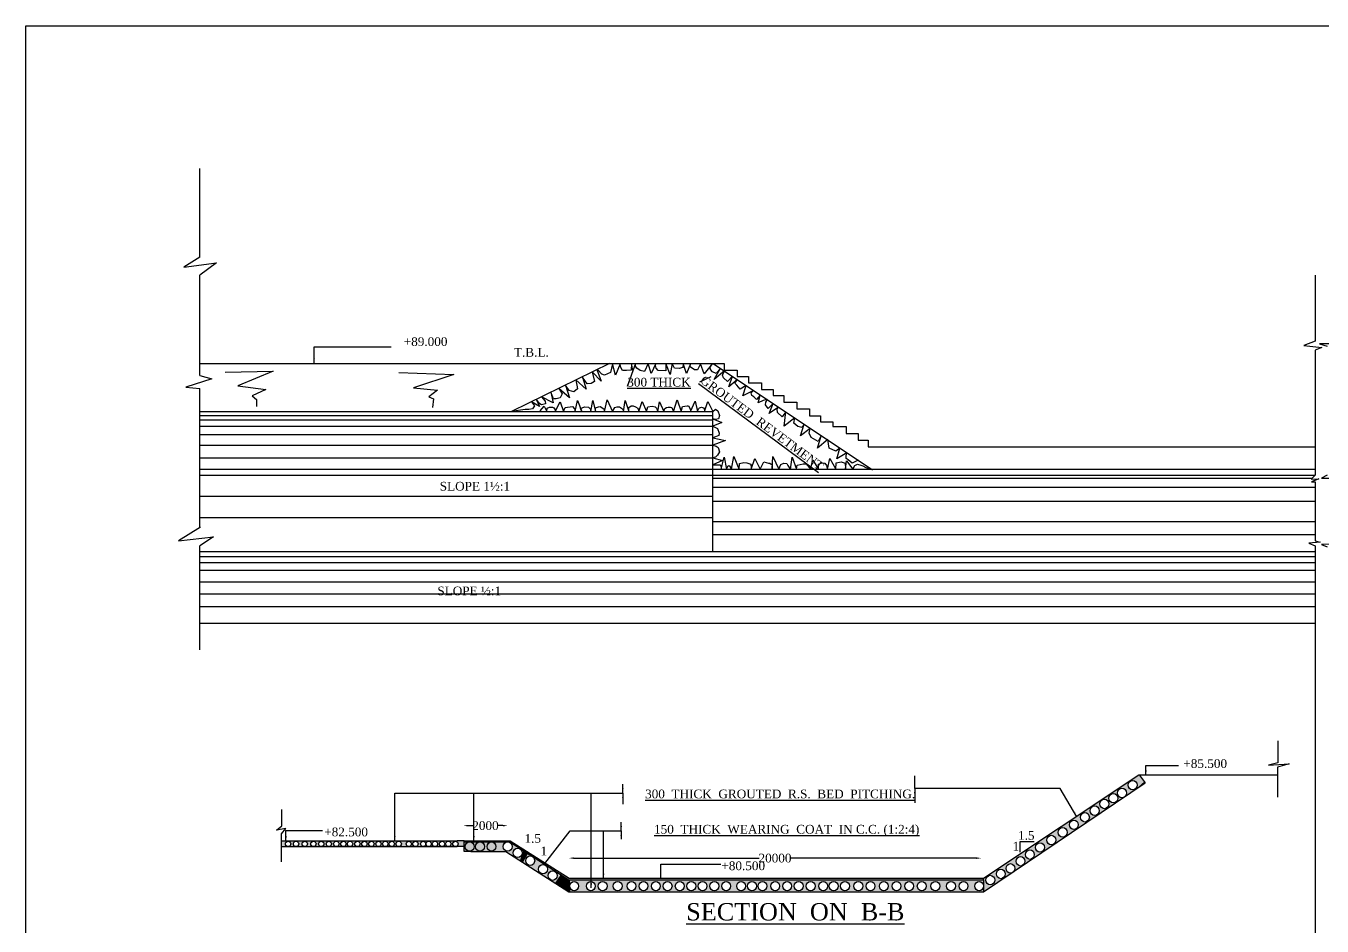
# Model space of a CAD drawing. Header units: millimetres. Extents: x 71701 to 922021, y 11212 to 550189.
# Drawn here: x 71701 to 372996, y 341026 to 550189 of the extents above; entities that cross this region are included whole.
import ezdxf

# ---------------------------------------------------------------- set-up
doc = ezdxf.new("R2010")
doc.units = ezdxf.units.MM
doc.header["$MEASUREMENT"] = 0
doc.header["$PDMODE"] = 66
doc.header["$PDSIZE"] = 170
for name, color, linetype in [('DIM', 5, 'Continuous'), ('DWG. LINE', 1, 'Continuous'), ('HATCH', 2, 'Continuous'), ('TEXT', 7, 'Continuous')]:
    doc.layers.add(name, color=color, linetype=linetype)
doc.layers.add('TITLE', color=7, linetype='Continuous', lineweight=30)
doc.styles.get("Standard").update_dxf_attribs({"font": 'TIMES.TTF', "height": 2030})
doc.dimstyles.get("Standard").update_dxf_attribs({"dimtxt": 2030, "dimasz": 1100, "dimexe": 0.18, "dimexo": 0.0625, "dimgap": 0.09, "dimtad": 0, "dimtih": 1, "dimtoh": 1, "dimdec": 1, "dimzin": 0, "dimdsep": 46, "dimtxsty": 'Standard', "dimcen": 0.09, "dimse1": 1, "dimse2": 1, "dimclrd": 5, "dimclre": 5, "dimclrt": 4, "dimadec": 0, "dimazin": 0, "dimtfac": 1, "dimtdec": 1, "dimtofl": 0, "dimtmove": 0, "dimatfit": 3, "dimfxl": 1, "dimtolj": 1, "dimtzin": 0, "dimarcsym": 0})

# ---------------------------------------------------------------- blocks, each defined once
blk = doc.blocks.new('*D4')
at = {"layer": 'Defpoints', "color": 0}
for p in [(197933, 356615), (293723, 356812), (293723, 356615)]:
    blk.add_point(p, dxfattribs=at)
at = {"layer": 'DIM', "color": 5, "lineweight": -2}
for p, q in [((199033, 356812), (242166, 356812)), ((292623, 356812), (249489, 356812))]:
    blk.add_line(p, q, dxfattribs=at)
at = {"layer": 'DIM', "color": 5}
for points in [[(199033, 356995), (199033, 356629), (197933, 356812)], [(292623, 356995), (292623, 356629), (293723, 356812)]]:
    blk.add_solid(points, dxfattribs=at)
at = {"layer": 'DIM', "color": 4, "insert": (245828, 356812), "char_height": 2030, "attachment_point": 5}
blk.add_mtext('\\A1;20000', dxfattribs=at)
blk = doc.blocks.new('*D5')
at = {"layer": 'Defpoints', "color": 0}
for p in [(173369, 364403), (183675, 364403), (183675, 364360)]:
    blk.add_point(p, dxfattribs=at)
at = {"layer": 'DIM', "color": 5, "lineweight": -2}
for p, q in [((174469, 364360), (175610, 364360)), ((182575, 364360), (181434, 364360))]:
    blk.add_line(p, q, dxfattribs=at)
at = {"layer": 'DIM', "color": 5}
for points in [[(174469, 364544), (174469, 364177), (173369, 364360)], [(182575, 364544), (182575, 364177), (183675, 364360)]]:
    blk.add_solid(points, dxfattribs=at)
at = {"layer": 'DIM', "color": 4, "insert": (178522, 364360), "char_height": 2030, "attachment_point": 5}
blk.add_mtext('\\A1;2000', dxfattribs=at)

msp = doc.modelspace()

# ---------------------------------------------------------------- hatches: boundary and pattern name
at = {"layer": 'HATCH'}
h = msp.add_hatch(color=139, dxfattribs=at)
edge = h.paths.add_edge_path()
edge.add_ellipse((326475.67, 371941.8), major_axis=(0, 1105.83), ratio=0.929577465, start_angle=225.5055524, end_angle=558.6232213, ccw=False)
edge.add_line((327208.92, 371166.8), (330387.29, 373308.66))
edge.add_line((330387.29, 373308.66), (331751.01, 374435.88))
edge.add_line((331751.01, 374435.88), (330504.31, 376130.45))
edge.add_line((330504.31, 376130.45), (330387.29, 376130.45))
edge.add_line((330387.29, 376130.45), (294273.46, 352120.33))
edge.add_line((294273.46, 352120.33), (294273.46, 351793.7))
edge.add_line((294273.46, 351793.7), (294273.46, 350593))
edge.add_ellipse((293279.83, 350309.63), major_axis=(0, 1105.83), ratio=0.929577465, start_angle=255.1523359, end_angle=284.8476641, ccw=False)
edge.add_line((294273.46, 350026.27), (294273.46, 348971.91))
edge.add_line((294273.46, 348971.91), (300765.82, 353347.05))
edge.add_ellipse((300553.78, 354429.1), major_axis=(0, 1105.83), ratio=0.929577465, start_angle=232.2246158, end_angle=551.9041579, ccw=False)
edge.add_line((301366.29, 353751.71), (303395.59, 355119.23))
edge.add_ellipse((302902.07, 356089.27), major_axis=(0, 1105.83), ratio=0.929577465, start_angle=215.4368599, end_angle=568.6919138, ccw=False)
edge.add_line((303498.08, 355188.3), (326803.94, 370893.88))
edge = h.paths.add_edge_path(flags=16)
edge.add_ellipse((317867, 366313.16), major_axis=(0, 1105.83), ratio=0.929577465, start_angle=0, end_angle=360)
edge = h.paths.add_edge_path(flags=16)
edge.add_ellipse((315308.76, 364558.62), major_axis=(0, 1105.83), ratio=0.929577465, start_angle=0, end_angle=360)
edge = h.paths.add_edge_path(flags=16)
edge.add_ellipse((320140.07, 367835.07), major_axis=(0, 1105.83), ratio=0.929577465, start_angle=0, end_angle=360)
edge = h.paths.add_edge_path(flags=16)
edge.add_ellipse((312689.58, 362802.78), major_axis=(0, 1105.83), ratio=0.929577465, start_angle=0, end_angle=360)
edge = h.paths.add_edge_path(flags=16)
edge.add_ellipse((322388.97, 369405.29), major_axis=(0, 1105.83), ratio=0.929577465, start_angle=0, end_angle=360)
edge = h.paths.add_edge_path(flags=16)
edge.add_ellipse((310070.38, 361012.51), major_axis=(0, 1105.83), ratio=0.929577465, start_angle=0, end_angle=360)
edge = h.paths.add_edge_path(flags=16)
edge.add_ellipse((324468.59, 370733.93), major_axis=(0, 1105.83), ratio=0.929577465, start_angle=0, end_angle=360)
edge = h.paths.add_edge_path(flags=16)
edge.add_ellipse((307416.73, 359291.1), major_axis=(0, 1105.83), ratio=0.929577465, start_angle=0, end_angle=360)
edge = h.paths.add_edge_path(flags=16)
edge.add_ellipse((305073.24, 357638.55), major_axis=(0, 1105.83), ratio=0.929577465, start_angle=0, end_angle=360)
edge = h.paths.add_edge_path(flags=16)
edge.add_ellipse((328977.77, 373771.48), major_axis=(0, 1105.83), ratio=0.929577465, start_angle=0, end_angle=360)
edge = h.paths.add_edge_path(flags=16)
edge.add_ellipse((298311.76, 353136.93), major_axis=(0, 1105.83), ratio=0.929577465, start_angle=0, end_angle=360)
edge = h.paths.add_edge_path(flags=16)
edge.add_ellipse((295866.09, 351715.55), major_axis=(0, 1105.83), ratio=0.929577465, start_angle=0, end_angle=360)
for points in [[(173607.03, 360843.06), (171949.84, 360843.06), (131121.1, 360843.06), (131121.1, 359494.19), (132648.03, 359494.19, -0.414213562), (132025.24, 360116.98, -1), (133270.82, 360116.98, -0.414213562), (132648.03, 359494.19), (134486.17, 359494.19, -0.414213562), (133863.38, 360116.98, -1), (135108.97, 360116.98, -0.414213562), (134486.17, 359494.19), (136522.24, 359494.19, -0.414213562), (135899.45, 360116.98, -1), (137145.03, 360116.98, -0.414213562), (136522.24, 359494.19), (138534.45, 359494.19, -0.414213562), (137911.65, 360116.98, -1), (139157.24, 360116.98, -0.414213562), (138534.45, 359494.19), (140341.32, 359494.19, -0.414213562), (139718.52, 360116.98, -1), (140964.11, 360116.98, -0.414213562), (140341.32, 359494.19), (142107.1, 359494.19, -0.414213562), (141484.31, 360116.98, -1), (142729.9, 360116.98, -0.414213562), (142107.1, 359494.19), (143859.54, 359494.19, -0.414213562), (143236.75, 360116.98, -1), (144482.34, 360116.98, -0.414213562), (143859.54, 359494.19), (145502.15, 359494.19, -0.414213562), (144879.36, 360116.98, -1), (146124.95, 360116.98, -0.414213562), (145502.15, 359494.19), (147042.08, 359494.19, -0.414213562), (146419.29, 360116.98, -1), (147664.88, 360116.98, -0.414213562), (147042.08, 359494.19), (148751.55, 359494.19, -0.414213562), (148128.75, 360116.98, -1), (149374.34, 360116.98, -0.414213562), (148751.55, 359494.19), (150394.16, 359494.19, -0.414213562), (149771.36, 360116.98, -1), (151016.95, 360116.98, -0.414213562), (150394.16, 359494.19), (152016.23, 359494.19, -0.414213562), (151393.43, 360116.98, -1), (152639.02, 360116.98, -0.414213562), (152016.23, 359494.19), (153663.47, 359494.19, -0.414213562), (153040.68, 360116.98, -1), (154286.26, 360116.98, -0.414213562), (153663.47, 359494.19), (155244.48, 359494.19, -0.414213562), (154621.69, 360116.98, -1), (155867.27, 360116.98, -0.414213562), (155244.48, 359494.19), (156743.35, 359494.19, -0.414213562), (156120.56, 360116.98, -1), (157366.14, 360116.98, -0.414213562), (156743.35, 359494.19), (158349.52, 359494.19, -0.414213562), (157726.72, 360116.98, -1), (158972.31, 360116.98, -0.414213562), (158349.52, 359494.19), (160710.78, 359494.19, -0.414213562), (160087.99, 360116.98, -1), (161333.57, 360116.98, -0.414213562), (160710.78, 359494.19), (162250.71, 359494.19, -0.414213562), (161627.92, 360116.98, -1), (162873.5, 360116.98, -0.414213562), (162250.71, 359494.19), (164037.06, 359494.19, -0.414213562), (163414.27, 360116.98, -1), (164659.85, 360116.98, -0.414213562), (164037.06, 359494.19), (165310.07, 359494.19, -0.414213562), (164687.28, 360116.98, -1), (165932.87, 360116.98, -0.414213562), (165310.07, 359494.19), (166788.42, 359494.19, -0.414213562), (166165.63, 360116.98, -1), (167411.22, 360116.98, -0.414213562), (166788.42, 359494.19), (168431.03, 359494.19, -0.414213562), (167808.24, 360116.98, -1), (169053.83, 360116.98, -0.414213562), (168431.03, 359494.19), (169888.84, 359494.19, -0.414213562), (169266.05, 360116.98, -1), (170511.64, 360116.98, -0.414213562), (169888.84, 359494.19), (171545.2, 359494.19, -0.414213562), (170922.4, 360116.98, -1), (172167.99, 360116.98, -0.414213562), (171545.2, 359494.19), (171949.84, 359494.19), (173607.03, 359494.19)], [(188419.82, 357873.16), (187347.32, 358562.41), (186513.37, 356276.57), (187244.99, 355806.39)], [(294273.46, 352120.33), (198049.33, 352120.33), (198000.23, 351793.7), (294273.46, 351793.7)]]:
    msp.add_hatch(color=179, dxfattribs=at).paths.add_polyline_path(points)
h = msp.add_hatch(color=179, dxfattribs=at)
edge = h.paths.add_edge_path()
edge.add_line((181085.98, 360607.83), (179948.17, 360607.83))
edge.add_ellipse((179930.95, 359502.15), major_axis=(0, 1105.83), ratio=0.929577465, start_angle=0.9600107, end_angle=359.0399893, ccw=False)
edge.add_line((179913.73, 360607.83), (177267.72, 360607.83))
edge.add_ellipse((177250.5, 359502.15), major_axis=(0, 1105.83), ratio=0.929577465, start_angle=0.9600107, end_angle=359.0399893, ccw=False)
edge.add_line((177233.28, 360607.83), (174878.21, 360607.83))
edge.add_ellipse((174860.99, 359502.15), major_axis=(0, 1105.83), ratio=0.929577465, start_angle=0.9600107, end_angle=359.0399893, ccw=False)
edge.add_line((174843.77, 360607.83), (173607.03, 360607.83))
edge.add_line((173607.03, 360607.83), (173607.03, 359494.19))
edge.add_line((173607.03, 359494.19), (173607.03, 358383.9))
edge.add_line((173607.03, 358383.9), (175143.71, 358383.9))
edge.add_line((175143.71, 358383.9), (182260.05, 358383.9))
edge.add_line((182260.05, 358383.9), (181085.98, 360607.83))
h = msp.add_hatch(color=179, dxfattribs=at)
edge = h.paths.add_edge_path()
edge.add_ellipse((183675.68, 359502.15), major_axis=(0, 1105.83), ratio=0.929577465, start_angle=0.9600107, end_angle=359.0399893, ccw=False)
edge.add_line((183658.45, 360607.83), (181085.98, 360607.83))
edge.add_line((181085.98, 360607.83), (182260.05, 358383.9))
edge.add_line((182260.05, 358383.9), (183234.26, 358383.9))
edge.add_line((183234.26, 358383.9), (187168.86, 355855.31))
edge.add_line((187168.86, 355855.31), (187422.79, 358513.91))
edge.add_line((187422.79, 358513.91), (184164.56, 360607.83))
edge.add_line((184164.56, 360607.83), (183692.9, 360607.83))
edge = h.paths.add_edge_path(flags=16)
edge.add_ellipse((186016.13, 358027.8), major_axis=(0, 1105.83), ratio=0.929577465, start_angle=0, end_angle=360)
h = msp.add_hatch(color=179, dxfattribs=at)
h.paths.add_polyline_path([(187901.73, 358206.11), (186703.76, 356154.21), (192171.88, 352640.1), (193830.52, 354395.95)])
edge = h.paths.add_edge_path(flags=16)
edge.add_ellipse((191889.45, 354247.48), major_axis=(0, 1105.83), ratio=0.929577465, start_angle=0, end_angle=360)
edge = h.paths.add_edge_path(flags=16)
edge.add_ellipse((188933.07, 356216.39), major_axis=(0, 1105.83), ratio=0.929577465, start_angle=0, end_angle=360)
h = msp.add_hatch(color=179, dxfattribs=at)
h.paths.add_polyline_path([(193830.52, 354395.95), (192171.88, 352640.1), (194674.17, 351031.99), (196015.09, 352992.02)])
edge = h.paths.add_edge_path(flags=16)
edge.add_ellipse((194136.27, 352751.09), major_axis=(0, 1105.83), ratio=0.929577465, start_angle=0, end_angle=360)
h = msp.add_hatch(color=179, dxfattribs=at)
edge = h.paths.add_edge_path()
edge.add_ellipse((196619.62, 351175.96), major_axis=(0, 1105.83), ratio=0.929577465, start_angle=359.5101926, end_angle=504.4447735, ccw=False)
edge.add_line((196628.41, 352281.75), (196708.46, 352546.43))
edge.add_line((196708.46, 352546.43), (196015.09, 352992.02))
edge.add_line((196015.09, 352992.02), (194674.17, 351031.99))
edge.add_line((194674.17, 351031.99), (195993.92, 350183.85))
edge.add_line((195993.92, 350183.85), (196021.88, 350276.31))
h = msp.add_hatch(color=179, dxfattribs=at)
edge = h.paths.add_edge_path()
edge.add_ellipse((199142.36, 350309.63), major_axis=(0, 1105.83), ratio=0.929577465, start_angle=66.6044514, end_angle=116.3208909, ccw=False)
edge.add_line((198198.93, 350748.73), (198174.12, 351793.7))
edge.add_line((198174.12, 351793.7), (197879.74, 351793.7))
edge.add_line((197879.74, 351793.7), (196708.46, 352546.43))
edge.add_line((196708.46, 352546.43), (196628.41, 352281.75))
edge.add_ellipse((196619.62, 351175.96), major_axis=(0, 1105.83), ratio=0.929577465, start_angle=144.4447735, end_angle=359.5101926, ccw=False)
edge.add_line((196021.88, 350276.31), (195993.92, 350183.85))
edge.add_line((195993.92, 350183.85), (197879.74, 348971.91))
edge.add_line((197879.74, 348971.91), (198241.1, 348971.91))
edge.add_line((198241.1, 348971.91), (198220.99, 349819.31))
h = msp.add_hatch(color=179, dxfattribs=at)
h.paths.add_polyline_path([(222494.13, 351793.7), (198000.23, 351793.7), (197602.79, 349149.89), (197879.74, 348971.91), (222079.91, 348971.91)])
edge = h.paths.add_edge_path(flags=16)
edge.add_ellipse((212475.29, 350309.63), major_axis=(0, 1105.83), ratio=0.929577465, start_angle=0, end_angle=360)
edge = h.paths.add_edge_path(flags=16)
edge.add_ellipse((215252.72, 350309.63), major_axis=(0, 1105.83), ratio=0.929577465, start_angle=0, end_angle=360)
edge = h.paths.add_edge_path(flags=16)
edge.add_ellipse((218129.32, 350309.63), major_axis=(0, 1105.83), ratio=0.929577465, start_angle=0, end_angle=360)
edge = h.paths.add_edge_path(flags=16)
edge.add_ellipse((209251.49, 350309.63), major_axis=(0, 1105.83), ratio=0.929577465, start_angle=0, end_angle=360)
edge = h.paths.add_edge_path(flags=16)
edge.add_ellipse((220857.16, 350309.63), major_axis=(0, 1105.83), ratio=0.929577465, start_angle=0, end_angle=360)
edge = h.paths.add_edge_path(flags=16)
edge.add_ellipse((205749.56, 350309.63), major_axis=(0, 1105.83), ratio=0.929577465, start_angle=0, end_angle=360)
edge = h.paths.add_edge_path(flags=16)
edge.add_ellipse((203013.15, 350309.63), major_axis=(0, 1105.83), ratio=0.929577465, start_angle=0, end_angle=360)
edge = h.paths.add_edge_path(flags=16)
edge.add_ellipse((199142.36, 350309.63), major_axis=(0, 1105.83), ratio=0.929577465, start_angle=0, end_angle=360)
h = msp.add_hatch(color=179, dxfattribs=at)
edge = h.paths.add_edge_path()
edge.add_line((294273.46, 351793.7), (222494.13, 351793.7))
edge.add_line((222494.13, 351793.7), (222079.91, 348971.91))
edge.add_line((222079.91, 348971.91), (294273.46, 348971.91))
edge.add_line((294273.46, 348971.91), (294273.46, 350026.27))
edge.add_ellipse((293279.83, 350309.63), major_axis=(0, 1105.83), ratio=0.929577465, start_angle=284.8476641, end_angle=615.1523359, ccw=False)
edge.add_line((294273.46, 350593), (294273.46, 351793.7))
edge = h.paths.add_edge_path(flags=17)
edge.add_ellipse((226362.39, 350309.63), major_axis=(0, 1105.83), ratio=0.929577465, start_angle=0, end_angle=360)
edge = h.paths.add_edge_path(flags=17)
edge.add_ellipse((228991.03, 350309.63), major_axis=(0, 1105.83), ratio=0.929577465, start_angle=0, end_angle=360)
edge = h.paths.add_edge_path(flags=17)
edge.add_ellipse((223684.17, 350309.63), major_axis=(0, 1105.83), ratio=0.929577465, start_angle=0, end_angle=360)
edge = h.paths.add_edge_path(flags=17)
edge.add_ellipse((231718.85, 350309.63), major_axis=(0, 1105.83), ratio=0.929577465, start_angle=0, end_angle=360)
edge = h.paths.add_edge_path(flags=17)
edge.add_ellipse((234475.57, 350309.63), major_axis=(0, 1105.83), ratio=0.929577465, start_angle=0, end_angle=360)
edge = h.paths.add_edge_path(flags=17)
edge.add_ellipse((237947.34, 350309.63), major_axis=(0, 1105.83), ratio=0.929577465, start_angle=0, end_angle=360)
edge = h.paths.add_edge_path(flags=17)
edge.add_ellipse((240476.78, 350309.63), major_axis=(0, 1105.83), ratio=0.929577465, start_angle=0, end_angle=360)
edge = h.paths.add_edge_path(flags=17)
edge.add_ellipse((242907.02, 350309.63), major_axis=(0, 1105.83), ratio=0.929577465, start_angle=0, end_angle=360)
edge = h.paths.add_edge_path(flags=17)
edge.add_ellipse((245882.84, 350309.63), major_axis=(0, 1105.83), ratio=0.929577465, start_angle=0, end_angle=360)
edge = h.paths.add_edge_path(flags=17)
edge.add_ellipse((248660.24, 350309.63), major_axis=(0, 1105.83), ratio=0.929577465, start_angle=0, end_angle=360)
edge = h.paths.add_edge_path(flags=17)
edge.add_ellipse((251338.47, 350309.63), major_axis=(0, 1105.83), ratio=0.929577465, start_angle=0, end_angle=360)
edge = h.paths.add_edge_path(flags=17)
edge.add_ellipse((254115.89, 350309.63), major_axis=(0, 1105.83), ratio=0.929577465, start_angle=0, end_angle=360)
edge = h.paths.add_edge_path(flags=17)
edge.add_ellipse((257042.1, 350309.63), major_axis=(0, 1105.83), ratio=0.929577465, start_angle=0, end_angle=360)
edge = h.paths.add_edge_path(flags=17)
edge.add_ellipse((259454.81, 350309.63), major_axis=(0, 1105.83), ratio=0.929577465, start_angle=0, end_angle=360)
edge = h.paths.add_edge_path(flags=17)
edge.add_ellipse((262083.45, 350309.63), major_axis=(0, 1105.83), ratio=0.929577465, start_angle=0, end_angle=360)
edge = h.paths.add_edge_path(flags=17)
edge.add_ellipse((265208.03, 350309.63), major_axis=(0, 1105.83), ratio=0.929577465, start_angle=0, end_angle=360)
edge = h.paths.add_edge_path(flags=17)
edge.add_ellipse((268035.05, 350309.63), major_axis=(0, 1105.83), ratio=0.929577465, start_angle=0, end_angle=360)
edge = h.paths.add_edge_path(flags=17)
edge.add_ellipse((271110.07, 350309.63), major_axis=(0, 1105.83), ratio=0.929577465, start_angle=0, end_angle=360)
edge = h.paths.add_edge_path(flags=17)
edge.add_ellipse((274085.87, 350309.63), major_axis=(0, 1105.83), ratio=0.929577465, start_angle=0, end_angle=360)
edge = h.paths.add_edge_path(flags=17)
edge.add_ellipse((277012.08, 350309.63), major_axis=(0, 1105.83), ratio=0.929577465, start_angle=0, end_angle=360)
edge = h.paths.add_edge_path(flags=17)
edge.add_ellipse((279938.29, 350309.63), major_axis=(0, 1105.83), ratio=0.929577465, start_angle=0, end_angle=360)
edge = h.paths.add_edge_path(flags=17)
edge.add_ellipse((283112.48, 350309.63), major_axis=(0, 1105.83), ratio=0.929577465, start_angle=0, end_angle=360)
edge = h.paths.add_edge_path(flags=17)
edge.add_ellipse((286733.06, 350309.63), major_axis=(0, 1105.83), ratio=0.929577465, start_angle=0, end_angle=360)
edge = h.paths.add_edge_path(flags=17)
edge.add_ellipse((289659.27, 350309.63), major_axis=(0, 1105.83), ratio=0.929577465, start_angle=0, end_angle=360)
h = msp.add_hatch(color=199, dxfattribs=at)
edge = h.paths.add_edge_path()
edge.add_line((273018.39, 351793.7), (236283.98, 351793.7))
edge.add_line((236283.98, 351793.7), (236263.21, 348971.91))
edge.add_line((236263.21, 348971.91), (273113.44, 348971.91))
edge.add_line((273113.44, 348971.91), (273075.18, 350107.83))
edge.add_ellipse((274085.87, 350309.63), major_axis=(0, 1105.83), ratio=0.929577465, start_angle=83.6355081, end_angle=100.5148625, ccw=False)
edge.add_line((273064.25, 350432.22), (273018.39, 351793.7))
edge = h.paths.add_edge_path(flags=16)
edge.add_ellipse((271110.07, 350309.63), major_axis=(0, 1105.83), ratio=0.929577465, start_angle=0, end_angle=360)
edge = h.paths.add_edge_path(flags=16)
edge.add_ellipse((268035.05, 350309.63), major_axis=(0, 1105.83), ratio=0.929577465, start_angle=0, end_angle=360)
edge = h.paths.add_edge_path(flags=16)
edge.add_ellipse((265208.03, 350309.63), major_axis=(0, 1105.83), ratio=0.929577465, start_angle=0, end_angle=360)
edge = h.paths.add_edge_path(flags=16)
edge.add_ellipse((262083.45, 350309.63), major_axis=(0, 1105.83), ratio=0.929577465, start_angle=0, end_angle=360)
edge = h.paths.add_edge_path(flags=16)
edge.add_ellipse((259454.81, 350309.63), major_axis=(0, 1105.83), ratio=0.929577465, start_angle=0, end_angle=360)
edge = h.paths.add_edge_path(flags=16)
edge.add_ellipse((257042.1, 350309.63), major_axis=(0, 1105.83), ratio=0.929577465, start_angle=0, end_angle=360)
edge = h.paths.add_edge_path(flags=16)
edge.add_ellipse((254115.89, 350309.63), major_axis=(0, 1105.83), ratio=0.929577465, start_angle=0, end_angle=360)
edge = h.paths.add_edge_path(flags=16)
edge.add_ellipse((251338.47, 350309.63), major_axis=(0, 1105.83), ratio=0.929577465, start_angle=0, end_angle=360)
edge = h.paths.add_edge_path(flags=16)
edge.add_ellipse((248660.24, 350309.63), major_axis=(0, 1105.83), ratio=0.929577465, start_angle=0, end_angle=360)
edge = h.paths.add_edge_path(flags=16)
edge.add_ellipse((245882.84, 350309.63), major_axis=(0, 1105.83), ratio=0.929577465, start_angle=0, end_angle=360)
edge = h.paths.add_edge_path(flags=16)
edge.add_ellipse((242907.02, 350309.63), major_axis=(0, 1105.83), ratio=0.929577465, start_angle=0, end_angle=360)
edge = h.paths.add_edge_path(flags=16)
edge.add_ellipse((240476.78, 350309.63), major_axis=(0, 1105.83), ratio=0.929577465, start_angle=0, end_angle=360)
edge = h.paths.add_edge_path(flags=16)
edge.add_ellipse((237947.34, 350309.63), major_axis=(0, 1105.83), ratio=0.929577465, start_angle=0, end_angle=360)
h = msp.add_hatch(color=199, dxfattribs=at)
edge = h.paths.add_edge_path()
edge.add_line((285135.49, 351793.7), (273018.39, 351793.7))
edge.add_line((273018.39, 351793.7), (273064.25, 350432.22))
edge.add_ellipse((274085.87, 350309.63), major_axis=(0, 1105.83), ratio=0.929577465, start_angle=100.5148625, end_angle=443.6355081, ccw=False)
edge.add_line((273075.18, 350107.83), (273113.44, 348971.91))
edge.add_line((273113.44, 348971.91), (285145.13, 348971.91))
edge.add_line((285145.13, 348971.91), (285135.49, 351793.7))
edge = h.paths.add_edge_path(flags=16)
edge.add_ellipse((279938.29, 350309.63), major_axis=(0, 1105.83), ratio=0.929577465, start_angle=0, end_angle=360)
edge = h.paths.add_edge_path(flags=16)
edge.add_ellipse((277012.08, 350309.63), major_axis=(0, 1105.83), ratio=0.929577465, start_angle=0, end_angle=360)
edge = h.paths.add_edge_path(flags=16)
edge.add_ellipse((283112.48, 350309.63), major_axis=(0, 1105.83), ratio=0.929577465, start_angle=0, end_angle=360)
h = msp.add_hatch(color=199, dxfattribs=at)
edge = h.paths.add_edge_path()
edge.add_ellipse((293279.83, 350309.63), major_axis=(0, 1105.83), ratio=0.929577465, start_angle=284.8476641, end_angle=615.1523359, ccw=False)
edge.add_line((294273.46, 350593), (294273.46, 351793.7))
edge.add_line((294273.46, 351793.7), (285135.49, 351793.7))
edge.add_line((285135.49, 351793.7), (285145.13, 348971.91))
edge.add_line((285145.13, 348971.91), (294273.46, 348971.91))
edge.add_line((294273.46, 348971.91), (294273.46, 350026.27))
edge = h.paths.add_edge_path(flags=17)
edge.add_ellipse((289659.27, 350309.63), major_axis=(0, 1105.83), ratio=0.929577465, start_angle=0, end_angle=360)
edge = h.paths.add_edge_path(flags=17)
edge.add_ellipse((286733.06, 350309.63), major_axis=(0, 1105.83), ratio=0.929577465, start_angle=0, end_angle=360)

# ---------------------------------------------------------------- linework, layer by layer
at = {"layer": 'DWG. LINE'}
for p, q in [((112113.83, 496448.66), (112113.83, 517098.6)), ((112113.83, 496448.66), (108442.29, 494116.72)), ((108442.29, 494116.72), (116014.67, 495153.14)), ((116014.67, 495153.14), (112113.83, 492251.18)), ((112113.83, 468993.29), (112113.83, 492251.18)), ((371425.46, 492308.65), (371425.46, 476929.34)), ((371425.46, 476929.34), (368742.58, 475904.04)), ((376293.47, 476306.84), (372408.06, 476343.45)), ((372408.06, 476343.45), (374186.15, 475794.19)), ((368742.58, 475904.04), (372957.88, 475464.63)), ((372957.88, 475464.63), (371425.46, 474842.12)), ((371425.46, 474842.12), (371425.46, 445810.06)), ((112113.83, 471785.5), (231430.98, 471785.5)), ((207392, 471785.5), (184587.51, 460622.58)), ((231430.98, 471785.5), (268495.33, 447011.3)), ((231430.98, 471785.5), (233699.91, 471785.5)), ((233699.91, 471785.5), (234014.61, 471785.5)), ((234014.61, 471785.5), (234014.61, 470227.41)), ((234014.61, 470227.41), (237069.48, 470227.41)), ((237069.48, 470227.41), (237069.48, 468729.78)), ((114879.38, 468176.29), (108868.14, 466277.32)), ((112113.83, 468993.29), (114879.38, 468176.29)), ((237069.48, 468729.78), (239674.19, 468729.78)), ((239674.19, 468729.78), (239674.19, 467242.66)), ((239674.19, 467242.66), (242713.01, 467242.66)), ((242713.01, 467242.66), (242713.01, 465714.23)), ((108868.14, 466277.32), (112113.83, 465901.94)), ((112113.83, 433641.75), (112113.83, 465901.94)), ((242713.01, 465714.23), (245379.73, 465714.23)), ((245379.73, 465714.23), (245379.73, 464298.5)), ((245379.73, 464298.5), (247905.85, 464298.5)), ((247905.85, 464298.5), (247905.85, 462728.77)), ((247905.85, 462728.77), (250903.32, 462728.77)), ((250903.32, 462728.77), (250903.32, 461179.69)), ((250903.32, 461179.69), (253869.25, 461179.69)), ((253869.25, 461179.69), (253869.25, 459625.82)), ((112113.83, 460622.58), (231353, 460622.58)), ((112113.83, 459667.78), (231353, 459667.78)), ((112113.83, 458653.31), (231353, 458653.31)), ((231353, 428049.22), (231353, 460622.58)), ((253869.25, 459625.82), (256411.94, 459625.82)), ((256411.94, 459625.82), (256411.94, 458180.01)), ((256411.94, 458180.01), (259306.05, 458180.01)), ((259306.05, 458180.01), (259306.05, 457085.33)), ((112113.83, 457161.43), (231353, 457161.43)), ((112113.83, 455251.83), (231353, 455251.83)), ((259306.05, 457085.33), (262355.48, 457085.33)), ((262355.48, 457085.33), (262355.48, 455446.41)), ((262355.48, 455446.41), (265166.9, 455446.41)), ((265166.9, 455446.41), (265166.9, 453938.64)), ((112113.83, 452794.5), (231353, 452794.5)), ((265166.9, 453938.64), (267502.87, 453938.64)), ((267502.87, 453938.64), (267502.87, 452381.11)), ((267502.87, 452381.11), (371425.46, 452381.11)), ((112113.83, 449799.55), (231353, 449799.55)), ((112113.83, 447231.41), (371425.46, 447231.41)), ((112113.83, 445810.06), (371425.46, 445810.06)), ((112113.83, 445810.06), (371425.46, 445810.06)), ((231353, 445068.17), (370675.21, 445068.17)), ((231353, 442996.94), (371425.46, 442996.94)), ((371425.46, 445810.06), (370496.46, 444891.41)), ((370496.46, 444891.41), (372271.29, 444946.25)), ((372271.29, 444946.25), (370560.5, 444251.65)), ((370560.5, 444251.65), (371425.46, 444251.65)), ((371425.46, 444251.65), (371425.46, 430521.33)), ((374186.15, 445810.06), (372867.74, 445106.83)), ((372867.74, 445106.83), (376185.66, 445103.89)), ((112113.83, 440938.53), (231353, 440938.53)), ((231353, 439759.66), (371425.46, 439759.66)), ((112113.83, 435955.36), (231353, 435955.36)), ((231353, 435061.46), (371425.46, 435061.46)), ((112252.06, 433727.55), (107132.6, 430549.7)), ((107132.6, 430549.7), (115323.74, 431485.64)), ((115323.74, 431485.64), (112113.83, 429417.86)), ((231353, 431975.58), (371425.46, 431975.58)), ((112113.83, 405209.72), (112113.83, 429417.86)), ((112113.83, 428049.22), (371425.46, 428049.22)), ((372518.54, 430247.99), (369950.74, 430016.7)), ((369950.74, 430016.7), (371425.46, 429406.94)), ((371425.46, 430521.33), (372518.54, 430247.99)), ((371425.46, 429406.94), (371425.46, 291431.28)), ((375907.19, 429785.41), (372876.35, 429701.3)), ((372876.35, 429701.3), (374186.15, 429154.62)), ((112113.83, 426912.14), (371425.46, 426912.14)), ((112113.83, 425490.79), (371425.46, 425490.79)), ((112113.83, 423690.41), (371425.46, 423690.41)), ((112113.83, 421037.22), (371425.46, 421037.22)), ((112113.83, 418194.52), (371425.46, 418194.52)), ((112113.83, 415257.06), (371425.46, 415257.06)), ((112113.83, 411372.04), (371425.46, 411372.04)), ((362676.74, 384032.45), (362676.74, 378989.54)), ((362676.74, 378989.54), (360580.11, 378406.18)), ((360580.11, 378406.18), (365327.86, 378710.54)), ((365327.86, 378710.54), (362611.23, 377924.28)), ((362611.23, 377924.28), (362611.23, 370964.9)), ((294273.46, 352120.33), (330387.29, 376130.45)), ((294273.46, 348971.91), (331853.43, 374296.68)), ((330387.29, 376130.45), (362611.23, 376130.45)), ((330504.31, 376130.45), (331853.43, 374296.68)), ((131224.05, 364350.97), (131224.05, 368114.58)), ((129948.17, 363305.25), (131224.05, 364350.97)), ((132128.43, 363712.36), (129948.17, 363305.25)), ((131121.1, 362470.67), (132128.43, 363712.36)), ((131121.1, 355948.76), (131121.1, 362470.67)), ((131121.1, 360843.06), (171949.84, 360843.06)), ((131121.1, 359494.19), (171949.84, 359494.19)), ((173607.03, 360843.06), (171949.84, 360843.06)), ((173607.03, 359494.19), (171949.84, 359494.19)), ((173606.29, 360607.83), (184164.56, 360607.83)), ((173607.03, 359494.19), (173607.03, 360843.06)), ((173607.03, 360843.06), (184246.41, 360843.06)), ((173607.03, 358383.9), (173607.03, 359494.19)), ((184164.56, 360607.83), (197879.74, 351793.7)), ((184246.41, 360843.06), (198008.79, 352120.33)), ((306033.15, 360579.29), (302765.23, 360579.29)), ((302765.23, 360579.29), (302765.23, 358207.06)), ((175143.71, 358383.9), (173607.03, 358383.9)), ((175143.71, 358383.9), (183234.26, 358383.9)), ((183234.26, 358383.9), (197879.74, 348971.91)), ((197879.74, 351793.7), (294273.46, 351793.7)), ((198008.79, 352120.33), (294273.46, 352120.33)), ((294273.46, 351793.7), (294273.46, 348971.91)), ((197879.74, 348971.91), (294273.46, 348971.91))]:
    msp.add_line(p, q, dxfattribs=at)
at = {"layer": 'HATCH'}
for p, q in [((204417.66, 470329.55), (205403.48, 467649.12)), ((205586.23, 469276.52), (204612.89, 470289.53)), ((208080.39, 471687.49), (207553.16, 469620.95)), ((208729.27, 469033.4), (208080.39, 471687.49)), ((209864.83, 471646.97), (208729.27, 469033.4)), ((209945.94, 470937.86), (209864.83, 471646.97)), ((210371.77, 470086.93), (209945.94, 470937.86)), ((211314.62, 470086.93), (210371.77, 470086.93)), ((212409.62, 470228.75), (211314.62, 470086.93)), ((213403.23, 471785.5), (211490.43, 466397.69)), ((212450.17, 471785.5), (212409.62, 470228.75)), ((212807.84, 470108.46), (212450.17, 471785.5)), ((213403.23, 471160.72), (213403.23, 471785.5)), ((213707.39, 470694.74), (213403.23, 471160.72)), ((214457.67, 470127.45), (213707.39, 470694.74)), ((215495.85, 469884.44), (214457.67, 470127.45)), ((216367.79, 471785.5), (215495.85, 469884.44)), ((217057.23, 469398.2), (216367.79, 471785.5)), ((218131.95, 471785.5), (217057.23, 469398.2)), ((218030.56, 471262.14), (218131.95, 471785.5)), ((218192.78, 470634.07), (218030.56, 471262.14)), ((218679.45, 470107.31), (218192.78, 470634.07)), ((220423.33, 470046.52), (218679.45, 470107.31)), ((220443.61, 471785.5), (220423.33, 470046.52)), ((221457.5, 469215.86), (220443.61, 471785.5)), ((221903.61, 471785.5), (221457.5, 469215.86)), ((222471.39, 470654.33), (221903.61, 471785.5)), ((223534.5, 470573.1), (222471.39, 470654.33)), ((224365.89, 470795.96), (223534.5, 470573.1)), ((224467.28, 471785.5), (224365.89, 470795.96)), ((225237.83, 469418.27), (224467.28, 471785.5)), ((226150.33, 471687.41), (225237.83, 469418.27)), ((226069.22, 470958.05), (226150.33, 471687.41)), ((227123.66, 470248.94), (226069.22, 470958.05)), ((227813.1, 470289.46), (227123.66, 470248.94)), ((228522.82, 471687.41), (227813.1, 470289.46)), ((229339.85, 469377.14), (228522.82, 471687.41)), ((231327.07, 471785.5), (229339.85, 469377.14)), ((230739.02, 470896.66), (231327.07, 471785.5)), ((230799.85, 470329.37), (230739.02, 470896.66)), ((231266.24, 469782.35), (230799.85, 470329.37)), ((231671.79, 468060.23), (233162.32, 470628.25)), ((233162.32, 470628.25), (232117.91, 469417.66)), ((118049.87, 469722.13), (129189.12, 469957.93)), ((129189.12, 469957.93), (120976.28, 466562.45)), ((158411.38, 469669.5), (171202.09, 469171.59)), ((171202.09, 469171.59), (161816.7, 466101.16)), ((201896.27, 465818.28), (199495.21, 467919.98)), ((199495.21, 467919.98), (199886.52, 465877.34)), ((202191.82, 467058.52), (201068.73, 468574.38)), ((201068.73, 468574.38), (201896.27, 465818.28)), ((203058.77, 467097.9), (202191.82, 467058.52)), ((203886.31, 467570.37), (203058.77, 467097.9)), ((205403.48, 467649.12), (203325.08, 469794.73)), ((203325.08, 469794.73), (203886.31, 467570.37)), ((206194.56, 469013.14), (205586.23, 469276.52)), ((207553.16, 469620.95), (206194.56, 469013.14)), ((230935, 468625.41), (228246.79, 467445.21)), ((232117.91, 469417.66), (231266.24, 469782.35)), ((234087.86, 470009.61), (231671.79, 468060.23)), ((233638.74, 469052.98), (234087.86, 470009.61)), ((233882.07, 468384.39), (233638.74, 469052.98)), ((234814.84, 467573.98), (233882.07, 468384.39)), ((235916.24, 468787.51), (234814.84, 467573.98)), ((235082.71, 466292.4), (235916.24, 468787.51)), ((237080.83, 468009.08), (235082.71, 466292.4)), ((236502.15, 467143.33), (237080.83, 468009.08)), ((236948.26, 466677.35), (236502.15, 467143.33)), ((120976.28, 466562.45), (127442.71, 465713.58)), ((127442.71, 465713.58), (124327.49, 464204.47)), ((124327.49, 464204.47), (125318.7, 463355.6)), ((161816.7, 466101.16), (167339.96, 465520.26)), ((167339.96, 465520.26), (165344.31, 464014.67)), ((165344.31, 464014.67), (166424.04, 463516.76)), ((194284.78, 462605.35), (191539.46, 464025.6)), ((191539.46, 464025.6), (192428.7, 463016.3)), ((194343.89, 463530.61), (193711.49, 465088.82)), ((193711.49, 465088.82), (194284.78, 462605.35)), ((198070.92, 463767.88), (195604.91, 465912.67)), ((195604.91, 465912.67), (196314.23, 464672.42)), ((196314.23, 464672.42), (195900.46, 463766.85)), ((197972.4, 465441.22), (197109.41, 466752.12)), ((197109.41, 466752.12), (198070.92, 463767.88)), ((199075.79, 465185.3), (197972.4, 465441.22)), ((199886.52, 465877.34), (199075.79, 465185.3)), ((237698.54, 465765.64), (236948.26, 466677.35)), ((239104.21, 466656.64), (237698.54, 465765.64)), ((238367.7, 464225.86), (239104.21, 466656.64)), ((240830.95, 465502.46), (238367.7, 464225.86)), ((240258.99, 464969.43), (240830.95, 465502.46)), ((240441.49, 464321.1), (240258.99, 464969.43)), ((240867.32, 464017.2), (240441.49, 464321.1)), ((241516.21, 463368.87), (240867.32, 464017.2)), ((242347.59, 464361.62), (241516.21, 463368.87)), ((241881.21, 462619.24), (242347.59, 464361.62)), ((125318.7, 463355.6), (125318.7, 461752.18)), ((166424.04, 463516.76), (166216.4, 461525.13)), ((187774.93, 461045.08), (184587.51, 460622.58)), ((188641.88, 461045.08), (187774.93, 461045.08)), ((189469.43, 461222.26), (188641.88, 461045.08)), ((191049.46, 461736.68), (189197.44, 462879.17)), ((189197.44, 462879.17), (189942.31, 461891.6)), ((189942.31, 461891.6), (189469.43, 461222.26)), ((191187.38, 462366.65), (190312.64, 463425.07)), ((190312.64, 463425.07), (191049.46, 461736.68)), ((191542.05, 462110.72), (191187.38, 462366.65)), ((191199.91, 460748.31), (192204.78, 461811.38)), ((192507.51, 462406.02), (191542.05, 462110.72)), ((192204.78, 461811.38), (192756.48, 460622.58)), ((192428.7, 463016.3), (192507.51, 462406.02)), ((192756.48, 460622.58), (192874.7, 461397.96)), ((192874.7, 461397.96), (193386.98, 461575.14)), ((193386.98, 461575.14), (194116.01, 461575.14)), ((194116.01, 461575.14), (194431.27, 461457.02)), ((194994.1, 463510.92), (194343.89, 463530.61)), ((194431.27, 461457.02), (194707.11, 460984.55)), ((194707.11, 460622.58), (195889.32, 462815.39)), ((194707.11, 460984.55), (194707.11, 460622.58)), ((195900.46, 463766.85), (194994.1, 463510.92)), ((195889.32, 462815.39), (196657.75, 460622.58)), ((196657.75, 460622.58), (197041.13, 461496.47)), ((197041.13, 461496.47), (198735.63, 461772.08)), ((198735.63, 461772.08), (199208.51, 461240.55)), ((199208.51, 461240.55), (199366.14, 460622.58)), ((199366.14, 460622.58), (199937.54, 463189.5)), ((199937.54, 463189.5), (200903, 460622.58)), ((200642.53, 461315.12), (201572.92, 461713.02)), ((200903, 460622.58), (200642.53, 461315.12)), ((201572.92, 461713.02), (202459.57, 461614.59)), ((202459.57, 461614.59), (202893.05, 461201.17)), ((202893.05, 461201.17), (203011.27, 460622.58)), ((203011.27, 460622.58), (203464.45, 463189.5)), ((203464.45, 463189.5), (204114.66, 460622.58)), ((204114.66, 461417.72), (204823.98, 461713.02)), ((204114.66, 460622.58), (204114.66, 461417.72)), ((204823.98, 461713.02), (205218.05, 461791.76)), ((205218.05, 461791.76), (206006.19, 461240.55)), ((206006.19, 461240.55), (206222.93, 460622.58)), ((206222.93, 460622.58), (206833.73, 463268.25)), ((206833.73, 463268.25), (208055.34, 460622.58)), ((208055.34, 460622.58), (208577.01, 461495.77)), ((208577.01, 461495.77), (209168.11, 461712.32)), ((209168.11, 461712.32), (209700.1, 461712.32)), ((209700.1, 461712.32), (210172.98, 461377.65)), ((210172.98, 461377.65), (210567.05, 460944.55)), ((210645.86, 460622.58), (211020.23, 463129.74)), ((211020.23, 463129.74), (211847.77, 460622.58)), ((211847.77, 461515.46), (212419.17, 461948.56)), ((211847.77, 460622.58), (211847.77, 461515.46)), ((212419.17, 461948.56), (212872.35, 461948.56)), ((212872.35, 461948.56), (213424.05, 461653.26)), ((213424.05, 461653.26), (213907.35, 461394.57)), ((213907.35, 461394.57), (214153.07, 460622.58)), ((214153.07, 460622.58), (214941.21, 462932.88)), ((214941.21, 462932.88), (215946.08, 460622.58)), ((215946.08, 460622.58), (216232.51, 461652.71)), ((216232.51, 461652.71), (217296.5, 461829.89)), ((217296.5, 461829.89), (217946.71, 461711.77)), ((217946.71, 461711.77), (218281.67, 461377.1)), ((218281.67, 461377.1), (218557.52, 460622.58)), ((218557.52, 460622.58), (218971.29, 462814.21)), ((218971.29, 462814.21), (219976.16, 460622.58)), ((219976.16, 460622.58), (220212.6, 461298.35)), ((220212.6, 461298.35), (220606.67, 461534.59)), ((220606.67, 461534.59), (221020.44, 461613.33)), ((221020.44, 461613.33), (221513.03, 461613.33)), ((221513.03, 461613.33), (221847.99, 461495.22)), ((221847.99, 461495.22), (221985.91, 461101.49)), ((221985.91, 461101.49), (222222.35, 460622.58)), ((222222.35, 460622.58), (223055.29, 463286.83)), ((223055.29, 463286.83), (224040.47, 460622.58)), ((224040.47, 460622.58), (224296.61, 461751.29)), ((224296.61, 461751.29), (225439.41, 461928.46)), ((225439.41, 461928.46), (225695.55, 461928.46)), ((225695.55, 461928.46), (226069.92, 461180.38)), ((226069.92, 461180.38), (226207.84, 460622.58)), ((226207.84, 460622.58), (227271.83, 462991.53)), ((227271.83, 462991.53), (227843.22, 460622.58)), ((227843.22, 460622.58), (228040.26, 461239.44)), ((228040.26, 461239.44), (228296.4, 461436.3)), ((228296.4, 461436.3), (228710.18, 461574.11)), ((228710.18, 461574.11), (229222.46, 461475.68)), ((229222.46, 461475.68), (229458.9, 461042.58)), ((229458.9, 460622.58), (230187.93, 462912.78)), ((229458.9, 461042.58), (229458.9, 460622.58)), ((230187.93, 462912.78), (231353, 460622.58)), ((231353, 460622.58), (232000.65, 461141.01)), ((232000.65, 461141.01), (232532.64, 460766.97)), ((243077.59, 463125.75), (241881.21, 462619.24)), ((244056.8, 463346.27), (243077.59, 463125.75)), ((243625.09, 462153.26), (243665.65, 462761.06)), ((244273.98, 461261.81), (243625.09, 462153.26)), ((243665.65, 462761.06), (244056.8, 463346.27)), ((245425.66, 462431.32), (244273.98, 461261.81)), ((244480.13, 460122.84), (245425.66, 462431.32)), ((246637.18, 461621.52), (244480.13, 460122.84)), ((246365.84, 461215.57), (246637.18, 461621.52)), ((246386.12, 460344.38), (246365.84, 461215.57)), ((210567.05, 460944.55), (210645.86, 460622.58)), ((222222.35, 460622.58), (222222.35, 460622.58)), ((232000.65, 458758.95), (231353, 458916.45)), ((231353, 458916.45), (233458.7, 458010.87)), ((233458.7, 458010.87), (231353, 457161.43)), ((232729.67, 458916.45), (232000.65, 458758.95)), ((232532.64, 460766.97), (232926.71, 459684.21)), ((232926.71, 459684.21), (232729.67, 458916.45)), ((247481.12, 459331.37), (246386.12, 460344.38)), ((248315.02, 460500.04), (247481.12, 459331.37)), ((247951.29, 457198.56), (248315.02, 460500.04)), ((250428.33, 459087.48), (247951.29, 457198.56)), ((250222.4, 457887.4), (250428.33, 459087.48)), ((231353, 457161.43), (232440.07, 456664.47)), ((232755.33, 454991.12), (232026.3, 454695.83)), ((232440.07, 456664.47), (232873.55, 455542.34)), ((232873.55, 455542.34), (232755.33, 454991.12)), ((251114.62, 457137.77), (250222.4, 457887.4)), ((252067.67, 456914.91), (251114.62, 457137.77)), ((251743.23, 454929.41), (252592.6, 457640.85)), ((254032.1, 456678.68), (251743.23, 454929.41)), ((252592.6, 457640.85), (252067.67, 456914.91)), ((253753.92, 455530.25), (254032.1, 456678.68)), ((254200.03, 454557.76), (253753.92, 455530.25)), ((255680.31, 452106.27), (256585.39, 454972.03)), ((256585.39, 454972.03), (255883.08, 453605.53)), ((232026.3, 454695.83), (231353, 454479.28)), ((231353, 454479.28), (234292.19, 453869)), ((234292.19, 453869), (231353, 452794.5)), ((231353, 452794.5), (232186.93, 452503.1)), ((232186.93, 452503.1), (232640.11, 452207.8)), ((232640.11, 452207.8), (232935.66, 451243.17)), ((255883.08, 453605.53), (254200.03, 454557.76)), ((258073.08, 454112.03), (255680.31, 452106.27)), ((258419.55, 452100.44), (258073.08, 454112.03)), ((259980.94, 451350.81), (258419.55, 452100.44)), ((260917.79, 452076.21), (259980.94, 451350.81)), ((260183.71, 449588.17), (260917.79, 452076.21)), ((231989.9, 450002.92), (231353, 449799.55)), ((231353, 449799.55), (233647.16, 449190.08)), ((233647.16, 449190.08), (231353, 448205.76)), ((232443.08, 450455.71), (231989.9, 450002.92)), ((232935.66, 451243.17), (232443.08, 450455.71)), ((233312.2, 447231.41), (234021.53, 449977.53)), ((234021.53, 449977.53), (234514.11, 447231.41)), ((235721.45, 447231.41), (236256.29, 450128.36)), ((236256.29, 450128.36), (237490.56, 447107.01)), ((240288.24, 447231.41), (241172.8, 449676.18)), ((241172.8, 449676.18), (242365.92, 447231.41)), ((245149.9, 447231.41), (245335.04, 450146.53)), ((245335.04, 450146.53), (246754.45, 447231.41)), ((249449.27, 447145.73), (249840.13, 449982.1)), ((249840.13, 449982.1), (250848.11, 447231.41)), ((254069, 447231.41), (254657.06, 449308.81)), ((254657.06, 449308.81), (255934.55, 447231.41)), ((258043.44, 447231.41), (258595.97, 449692.16)), ((258595.97, 449692.16), (259974.85, 447231.41)), ((262525.79, 451001.4), (260183.71, 449588.17)), ((262245.96, 447231.41), (262469.01, 449145.14)), ((262373.71, 450277.02), (262525.79, 451001.4)), ((262393.99, 449689.47), (262373.71, 450277.02)), ((262860.38, 449365.31), (262393.99, 449689.47)), ((262469.01, 449145.14), (263894.54, 447231.41)), ((263793.15, 448595.42), (262860.38, 449365.31)), ((265129.56, 449261.02), (263793.15, 448595.42)), ((231353, 448205.76), (232602.88, 448225.44)), ((231353, 448205.76), (231353, 448205.76)), ((232602.88, 448225.44), (232977.24, 448205.76)), ((232977.24, 448205.76), (233312.2, 447812.03)), ((233312.2, 447812.03), (233312.2, 447516.73)), ((233312.2, 447516.73), (233312.2, 447231.41)), ((234514.11, 447231.41), (234868.77, 447890.77)), ((234868.77, 447890.77), (235164.32, 448028.58)), ((235164.32, 448028.58), (235721.45, 447231.41)), ((237490.56, 447107.01), (237572.85, 448484.09)), ((237572.85, 448484.09), (238580.83, 448751.28)), ((238580.83, 448751.28), (239300.82, 448648.51)), ((239300.82, 448648.51), (240205.95, 448319.66)), ((240205.95, 448319.66), (240288.24, 447435.86)), ((240288.24, 447435.86), (240288.24, 447231.41)), ((242365.92, 447231.41), (243195.65, 448872.22)), ((243195.65, 448872.22), (244285.92, 448605.02)), ((244285.92, 448605.02), (244656.2, 448584.47)), ((244656.2, 448584.47), (245149.9, 448173.4)), ((245149.9, 448173.4), (245149.9, 447231.41)), ((246754.45, 447231.41), (247207.02, 448317.28)), ((247207.02, 448317.28), (247865.3, 448605.02)), ((247865.3, 448605.02), (248585.28, 448543.36)), ((248585.28, 448543.36), (248832.14, 448050.08)), ((248832.14, 448050.08), (249449.27, 447145.73)), ((250848.11, 447231.41), (250978.68, 448130.38)), ((250978.68, 448130.38), (252356.95, 448418.12)), ((252356.95, 448418.12), (253076.94, 448418.12)), ((253076.94, 448418.12), (254069, 447231.41)), ((255934.55, 447231.41), (255954.83, 448356.58)), ((255954.83, 448356.58), (256806.5, 448660.48)), ((256806.5, 448660.48), (257414.83, 448599.7)), ((257414.83, 448599.7), (257759.55, 448032.41)), ((257759.55, 448032.41), (258043.44, 447231.41)), ((259974.85, 447231.41), (260035.68, 448638.63)), ((260035.68, 448638.63), (261232.07, 448861.49)), ((261232.07, 448861.49), (262144.57, 448598.11)), ((262144.57, 448598.11), (262245.96, 447463.54)), ((262245.96, 447463.54), (262245.96, 447231.41)), ((263894.54, 447231.41), (264401.48, 448028.13)), ((264401.48, 448028.13), (265009.81, 448352.3)), ((265009.81, 448352.3), (265800.65, 448149.7)), ((265800.65, 448149.7), (266267.03, 447947.09)), ((266267.03, 447947.09), (266956.48, 447602.67)), ((266956.48, 447602.67), (268166.03, 447231.41)), ((330387.29, 373308.66), (331751.01, 374435.88)), ((294273.46, 351793.7), (294273.46, 352120.33))]:
    msp.add_line(p, q, dxfattribs=at)
for centre in [(132648.03, 360116.98), (134486.17, 360116.98), (136522.24, 360116.98), (138534.45, 360116.98), (140341.32, 360116.98), (142107.1, 360116.98), (143859.54, 360116.98), (145502.15, 360116.98), (147042.08, 360116.98), (148751.55, 360116.98), (150394.16, 360116.98), (152016.23, 360116.98), (153663.47, 360116.98), (155244.48, 360116.98), (156743.35, 360116.98), (158349.52, 360116.98), (160710.78, 360116.98), (162250.71, 360116.98), (164037.06, 360116.98), (165310.07, 360116.98), (166788.42, 360116.98), (168431.03, 360116.98), (169888.84, 360116.98), (171545.2, 360116.98)]:
    msp.add_circle(centre, 622.79, dxfattribs=at)
for centre in [(328977.77, 373771.48), (324468.59, 370733.93), (326475.67, 371941.8), (320140.07, 367835.07), (322388.97, 369405.29), (315308.76, 364558.62), (317867, 366313.16), (310070.38, 361012.51), (312689.58, 362802.78), (174860.99, 359502.15), (177250.5, 359502.15), (179930.95, 359502.15), (183675.68, 359502.15), (186016.13, 358027.8), (305073.24, 357638.55), (307416.73, 359291.1), (188933.07, 356216.39), (300553.78, 354429.1), (302902.07, 356089.27), (191889.45, 354247.48), (194136.27, 352751.09), (295866.09, 351715.55), (298311.76, 353136.93), (196619.62, 351175.96), (199142.36, 350309.63), (203013.15, 350309.63), (205749.56, 350309.63), (209251.49, 350309.63), (212475.29, 350309.63), (215252.72, 350309.63), (218129.32, 350309.63), (220857.16, 350309.63), (223684.17, 350309.63), (226362.39, 350309.63), (228991.03, 350309.63), (231718.85, 350309.63), (234475.57, 350309.63), (237947.34, 350309.63), (240476.78, 350309.63), (242907.02, 350309.63), (245882.84, 350309.63), (248660.24, 350309.63), (251338.47, 350309.63), (254115.89, 350309.63), (257042.1, 350309.63), (259454.81, 350309.63), (262083.45, 350309.63), (265208.03, 350309.63), (268035.05, 350309.63), (271110.07, 350309.63), (274085.87, 350309.63), (277012.08, 350309.63), (279938.29, 350309.63), (283112.48, 350309.63), (286733.06, 350309.63), (289659.27, 350309.63), (293279.83, 350309.63)]:
    msp.add_ellipse(centre, major_axis=(0, 1105.83), ratio=0.929577465, dxfattribs=at)
at = {"layer": 'TITLE'}
msp.add_lwpolyline([(71700.89, 550188.52), (920966.35, 550188.52), (920966.35, 11212.35), (71700.89, 11212.35)], close=True, dxfattribs=at)
msp.add_lwpolyline([(71700.89, 550188.52), (920966.35, 550188.52), (920966.35, 11212.35), (71700.89, 11212.35)], close=True, dxfattribs=at)

# ---------------------------------------------------------------- texts
at = {"layer": 'TEXT'}
for s, p in [('+89.000', (159527.38, 475820.92)), ('T.B.L.', (185152.99, 473331.97)), ('%%U300 THICK', (211490.43, 466397.69)), ('SLOPE 1½:1', (167891.3, 442216.62)), ('SLOPE ½:1', (167343.75, 417884.97)), ('+85.500', (340750.58, 377770.79)), ('%%U300  THICK  GROUTED  R.S.  BED  PITCHING.', (215632.68, 370711.28)), ('%%U150  THICK  WEARING  COAT  IN C.C. (1:2:4)', (217719.78, 362510.3)), ('+82.500', (141050.29, 361882.11)), ('1.5', (187601.06, 360380.43)), ('1.5', (302325.03, 361082.45)), ('1', (191311.01, 357454.49)), ('1', (301057.68, 358565.15)), ('+80.500', (233360.37, 354013.93))]:
    msp.add_text(s, height=2030, dxfattribs=at).set_placement(p)
msp.add_text('%%UGROUTED  REVETMENT', height=2030, rotation=323.4443865, dxfattribs=at).set_placement((228246.79, 467445.21))
at = {"layer": 'TITLE'}
msp.add_text('%%USECTION  ON  B-B', height=4030, dxfattribs=at).set_placement((225194.74, 342333.68))

# ---------------------------------------------------------------- dimensions: what is measured, and where the dimension line sits
at = {"layer": 'DIM'}
for p1, p2, distance, text, picture, middle in [((173368.79, 364403.18), (183674.56, 364403.18), -42.72, '2000', '*D5', (178521.68, 364360.46)), ((197932.52, 356614.68), (293722.77, 356614.68), 197.44, '20000', '*D4', (245827.64, 356812.13))]:
    dim = msp.add_aligned_dim(p1=p1, p2=p2, distance=distance, text=text, dimstyle='Standard', dxfattribs=at)
    dim.commit()
    dim.dimension.update_dxf_attribs({"geometry": picture, "text_midpoint": middle})

# ---------------------------------------------------------------- leaders
for points in [[(138689.02, 471830), (138689.02, 475639.67), (156578.38, 475639.67)], [(332052.79, 376130.45), (332052.79, 378346.66), (339654.56, 378346.66)], [(210449.12, 371930.34), (210449.12, 372306.53), (210449.12, 374001.84)], [(278308.99, 372961.29), (278308.99, 374243.58), (278308.99, 375926.28)], [(157458.63, 360843.06), (157458.63, 371930.34), (210449.12, 371930.34)], [(175836.2, 360843.06), (175836.2, 371930.34)], [(203120.47, 349878.74), (203120.47, 371930.34)], [(210449.12, 371930.34), (210449.12, 370477.37), (210449.12, 369347.16)], [(278308.99, 372961.29), (278308.99, 371759.58), (278308.99, 369696.27)], [(315990.21, 366428.4), (312144.31, 372961.29), (278308.99, 372961.29)], [(210074.23, 363144.81), (210074.23, 365181.96)], [(132151.2, 360843.06), (132151.2, 363210.34), (140657.08, 363210.34)], [(192329.15, 355573.67), (198240.19, 363144.81), (210074.23, 363144.81)], [(205976.55, 352120.33), (205976.55, 363144.81)], [(210074.23, 363144.81), (210074.23, 361239.66)], [(219268.96, 352120.33), (219268.96, 355431.72), (233221.34, 355431.72)]]:
    msp.add_leader(points, dimstyle='Standard', override={"dimgap": 0.09, "dimtad": 0}, dxfattribs=at)

doc.saveas('drawing.dxf')
